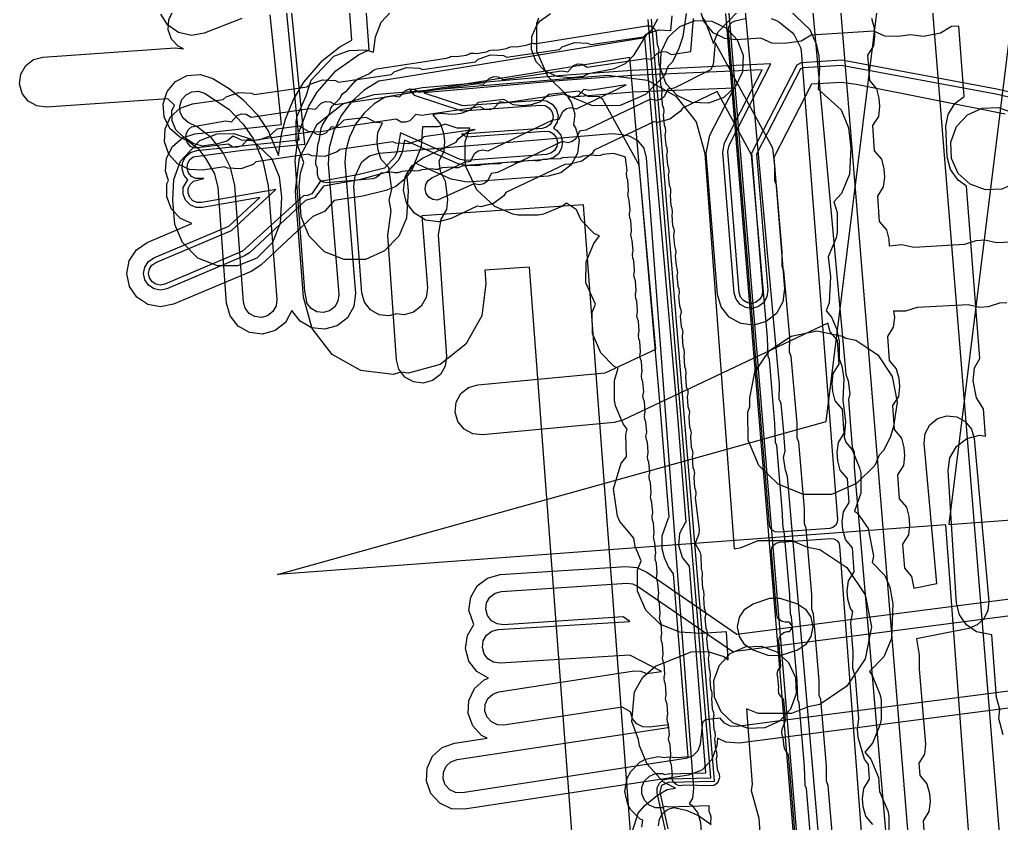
# Model space of a CAD drawing. Header units: metres. Extents: x -3943 to -3664, y 4962 to 6622.
# Drawn here: x -3904.6 to -3846, y 5907.2 to 5955.1 of the extents above; entities that cross this region are included whole.
import ezdxf

# ---------------------------------------------------------------- set-up
doc = ezdxf.new("R2010")
doc.units = ezdxf.units.M
doc.layers.add('AI_GREENING_EXCLUSIONS', color=1, linetype='Continuous')
doc.layers.add('AI_GREENING_LAWN', color=82, linetype='Continuous')

msp = doc.modelspace()

# ---------------------------------------------------------------- linework, layer by layer
at = {"layer": 'AI_GREENING_EXCLUSIONS'}
for points in [[(-3855.215, 6003.956), (-3852.834, 5972.045), (-3852.301, 5964.904), (-3852.301, 5964.907), (-3852.238, 5964.067), (-3844.261, 5964.663), (-3812.349, 5967.044), (-3845.094, 5957.915), (-3849.157, 5925.03), (-3809.453, 5927.973), (-3842.203, 5918.86), (-3846.387, 5885.125), (-3849.344, 5925.016), (-3889.234, 5922.059), (-3856.485, 5931.172), (-3852.406, 5964.055), (-3860.216, 5963.472), (-3892.128, 5961.091), (-3859.383, 5970.219), (-3855.215, 6003.956)], [(-3864.3, 5955.086), (-3863.314, 5955.047), (-3862.432, 5954.638), (-3861.785, 5953.939), (-3861.444, 5953.022), (-3861.483, 5952.036), (-3861.892, 5951.154), (-3862.591, 5950.507), (-3863.508, 5950.166), (-3864.494, 5950.205), (-3865.376, 5950.614), (-3866.023, 5951.313), (-3866.364, 5952.23), (-3866.325, 5953.216), (-3865.916, 5954.098), (-3865.217, 5954.745), (-3864.3, 5955.086)], [(-3895.062, 5950.002), (-3894.94, 5950.373), (-3894.686, 5950.669), (-3894.338, 5950.845), (-3893.949, 5950.875), (-3893.578, 5950.754), (-3892.128, 5949.796), (-3891.265, 5948.911), (-3890.658, 5948.023), (-3890.095, 5946.708), (-3889.789, 5945.234), (-3889.268, 5938.456), (-3889.315, 5938.068), (-3889.506, 5937.728), (-3889.813, 5937.487), (-3890.189, 5937.382), (-3890.576, 5937.429), (-3890.916, 5937.62), (-3891.157, 5937.927), (-3891.263, 5938.303), (-3891.762, 5945.256), (-3892.027, 5946.333), (-3892.481, 5947.247), (-3893.19, 5948.111), (-3894.022, 5948.755), (-3894.559, 5949.011), (-3894.856, 5949.265), (-3895.032, 5949.613), (-3895.062, 5950.002)], [(-3845.273, 5949.568), (-3844.574, 5948.921), (-3844.165, 5948.039), (-3844.126, 5947.053), (-3844.467, 5946.136), (-3845.114, 5945.437), (-3845.996, 5945.028), (-3846.982, 5944.989), (-3847.899, 5945.33), (-3848.598, 5945.977), (-3849.007, 5946.859), (-3849.046, 5947.845), (-3848.705, 5948.762), (-3848.058, 5949.461), (-3847.176, 5949.87), (-3846.19, 5949.909), (-3845.273, 5949.568)], [(-3891.84, 5948.362), (-3890.79, 5948.01), (-3889.566, 5946.851), (-3889.119, 5945.776), (-3888.986, 5944.559), (-3889.063, 5943.014), (-3889.533, 5941.849), (-3890.455, 5940.927), (-3891.62, 5940.457), (-3892.808, 5940.457), (-3893.973, 5940.927), (-3894.895, 5941.849), (-3895.348, 5942.933), (-3895.481, 5944.386), (-3895.413, 5945.608), (-3895.024, 5946.706), (-3893.864, 5947.928), (-3892.834, 5948.335), (-3891.84, 5948.362)], [(-3859.867, 5935.406), (-3858.57, 5936.274), (-3857.039, 5936.578), (-3855.508, 5936.274), (-3855.309, 5936.14), (-3854.706, 5936.021), (-3853.409, 5935.153), (-3852.541, 5933.856), (-3852.237, 5932.325), (-3852.458, 5930.884), (-3852.67, 5930.229), (-3853.063, 5929.439), (-3853.312, 5929.172), (-3853.584, 5928.559), (-3854.664, 5927.479), (-3856.173, 5926.832), (-3857.834, 5926.816), (-3859.356, 5927.436), (-3860.5, 5928.559), (-3861.147, 5930.068), (-3861.163, 5931.729), (-3861.039, 5932.065), (-3861.039, 5932.578), (-3860.735, 5934.109), (-3859.867, 5935.406)], [(-3858.202, 5920.311), (-3857.715, 5919.986), (-3857.39, 5919.499), (-3857.276, 5918.925), (-3857.39, 5918.351), (-3857.715, 5917.864), (-3858.202, 5917.539), (-3859.253, 5917.201), (-3859.944, 5917.22), (-3860.841, 5917.539), (-3861.328, 5917.864), (-3861.653, 5918.351), (-3861.767, 5918.925), (-3861.653, 5919.499), (-3861.328, 5919.986), (-3860.841, 5920.311), (-3859.847, 5920.641), (-3859.253, 5920.641), (-3858.202, 5920.311)], [(-3860.339, 5917.783), (-3859.422, 5917.442), (-3858.723, 5916.795), (-3858.314, 5915.913), (-3858.275, 5914.927), (-3858.616, 5914.01), (-3859.263, 5913.311), (-3860.145, 5912.902), (-3861.131, 5912.863), (-3862.048, 5913.204), (-3862.747, 5913.851), (-3863.156, 5914.733), (-3863.195, 5915.719), (-3862.854, 5916.636), (-3862.207, 5917.335), (-3861.325, 5917.744), (-3860.339, 5917.783)]]:
    msp.add_lwpolyline(points, close=True, dxfattribs=at)
for points in [[(-3853.706, 5999.522), (-3845.789, 5901.982)], [(-3851.256, 5902.456), (-3859.072, 5998.138)], [(-3858.21, 5965.839), (-3855.316, 5934.009), (-3855.175, 5933.607), (-3855.064, 5932.834), (-3855.154, 5932.481), (-3855.032, 5930.873), (-3854.926, 5929.646), (-3854.804, 5929.359), (-3854.822, 5928.451), (-3851.587, 5891.103), (-3850.961, 5890.867), (-3825.711, 5884.548)], [(-3858.21, 5965.839), (-3855.316, 5934.009), (-3855.175, 5933.607), (-3855.064, 5932.834), (-3855.154, 5932.481), (-3855.032, 5930.873), (-3854.926, 5929.646), (-3854.804, 5929.359), (-3854.822, 5928.451), (-3851.587, 5891.103), (-3850.961, 5890.867), (-3825.711, 5884.548)], [(-3853.593, 5848.234), (-3855.283, 5885.696), (-3855.677, 5886.218), (-3855.937, 5886.95), (-3856.033, 5887.725), (-3855.936, 5888.076), (-3856.115, 5890.828), (-3856.257, 5891.162), (-3856.263, 5891.942), (-3856.166, 5892.452), (-3855.789, 5893.256), (-3858.79, 5927.905), (-3858.918, 5928.273), (-3859.026, 5929.046), (-3858.935, 5929.399), (-3859.037, 5930.76), (-3859.172, 5932.243), (-3859.285, 5932.508), (-3859.276, 5933.385), (-3861.915, 5962.414)], [(-3853.593, 5848.234), (-3855.283, 5885.696), (-3855.677, 5886.218), (-3855.937, 5886.95), (-3856.033, 5887.725), (-3855.936, 5888.076), (-3856.115, 5890.828), (-3856.257, 5891.162), (-3856.263, 5891.942), (-3856.166, 5892.452), (-3855.789, 5893.256), (-3858.79, 5927.905), (-3858.918, 5928.273), (-3859.026, 5929.046), (-3858.935, 5929.399), (-3859.037, 5930.76), (-3859.172, 5932.243), (-3859.285, 5932.508), (-3859.276, 5933.385), (-3861.915, 5962.414)], [(-3863.364, 5907.18), (-3863.351, 5907.618), (-3863.466, 5907.923), (-3863.456, 5908.251), (-3865.872, 5908.17), (-3866.09, 5908.209), (-3866.263, 5908.138), (-3866.674, 5908.142), (-3867.048, 5908.301), (-3867.326, 5908.584), (-3867.481, 5908.961), (-3867.478, 5909.372), (-3867.318, 5909.746), (-3867.035, 5910.025), (-3866.658, 5910.179), (-3866.247, 5910.176), (-3866.124, 5910.123), (-3865.912, 5910.17), (-3863.657, 5910.214), (-3864.63, 5922.553), (-3865.066, 5923.074), (-3865.285, 5923.773), (-3865.217, 5924.507), (-3864.88, 5925.144), (-3864.837, 5925.18), (-3865.352, 5931.706), (-3867.304, 5954.055), (-3882.532, 5951.58), (-3882.541, 5951.581), (-3883.169, 5951.479), (-3884.05, 5950.94), (-3884.818, 5950.237), (-3885.421, 5949.431), (-3885.869, 5948.508), (-3886.141, 5947.506), (-3886.201, 5946.551), (-3885.571, 5938.742), (-3885.619, 5938.355), (-3885.811, 5938.015), (-3886.118, 5937.775), (-3886.494, 5937.671), (-3886.882, 5937.718), (-3887.221, 5937.91), (-3887.462, 5938.218), (-3887.592, 5938.946), (-3888.171, 5946.746), (-3887.953, 5948.404), (-3887.36, 5949.977), (-3886.861, 5950.809), (-3885.739, 5952.085), (-3884.396, 5953.049), (-3883.75, 5953.336), (-3884.065, 5957.698)], [(-3867.476, 5906.972), (-3867.414, 5907.391), (-3867.607, 5907.472), (-3868.147, 5908.012), (-3868.328, 5908.34), (-3868.5, 5909.117), (-3868.358, 5909.906), (-3868.147, 5910.305), (-3867.594, 5910.854), (-3867.272, 5911.03), (-3866.51, 5911.197), (-3866.121, 5911.128), (-3865.931, 5911.17), (-3865.328, 5911.132), (-3864.712, 5911.202), (-3865.587, 5922.092), (-3865.895, 5922.515), (-3866.136, 5923.036), (-3866.266, 5923.576), (-3866.266, 5924.367), (-3865.895, 5925.427), (-3865.858, 5925.469), (-3866.448, 5932.818), (-3868.209, 5952.895), (-3882.324, 5950.601), (-3882.81, 5950.522), (-3883.453, 5950.121), (-3884.052, 5949.574), (-3884.563, 5948.917), (-3884.924, 5948.144), (-3885.139, 5947.361), (-3885.204, 5946.625), (-3884.574, 5938.816), (-3884.669, 5938.042), (-3885.053, 5937.362), (-3885.668, 5936.882), (-3886.42, 5936.674), (-3887.195, 5936.769), (-3887.874, 5937.153), (-3888.361, 5937.79), (-3888.747, 5937.077), (-3889.361, 5936.595), (-3890.112, 5936.385), (-3890.887, 5936.478), (-3891.567, 5936.861), (-3892.049, 5937.474), (-3892.26, 5938.226), (-3892.765, 5945.137), (-3892.973, 5945.955), (-3893.477, 5946.842), (-3893.901, 5947.404), (-3894.574, 5947.903), (-3895.05, 5948.14), (-3895.642, 5948.648), (-3895.995, 5949.344), (-3896.054, 5950.122), (-3895.811, 5950.864), (-3895.303, 5951.456), (-3894.607, 5951.808), (-3893.829, 5951.868), (-3893.087, 5951.625), (-3892.115, 5951.032), (-3891.291, 5950.389), (-3890.447, 5949.486), (-3889.76, 5948.463), (-3889.162, 5947.046), (-3888.99, 5948.319), (-3888.75, 5949.215), (-3888.271, 5950.389), (-3887.654, 5951.418), (-3886.541, 5952.705), (-3885.514, 5953.525), (-3884.795, 5953.93), (-3885.011, 5956.921)], [(-3844.56, 5950.29), (-3846.358, 5950.697), (-3855.561, 5952.414), (-3857.86, 5952.27), (-3858.022, 5952.204), (-3860.634, 5947.127), (-3859.974, 5939.001), (-3860.019, 5938.613), (-3860.209, 5938.272), (-3860.515, 5938.03), (-3860.89, 5937.923), (-3861.277, 5937.968), (-3861.618, 5938.158), (-3861.861, 5938.464), (-3861.967, 5938.839), (-3862.65, 5947.25), (-3862.543, 5947.789), (-3860.299, 5952.149), (-3868.043, 5951.817), (-3872.194, 5951.523), (-3880.487, 5950.77), (-3878.182, 5950.014), (-3873.555, 5950.351), (-3873.168, 5950.302), (-3872.828, 5950.11), (-3872.589, 5949.802), (-3872.485, 5949.426), (-3872.533, 5949.039), (-3872.763, 5948.67), (-3872.566, 5948.558), (-3872.327, 5948.25), (-3872.223, 5947.874), (-3872.271, 5947.487), (-3872.464, 5947.148), (-3872.772, 5946.908), (-3873.148, 5946.804), (-3877.971, 5946.454), (-3878.45, 5946.538), (-3881.65, 5947.961), (-3881.781, 5947.235), (-3882.004, 5946.764), (-3882.689, 5946.038), (-3884.36, 5945.597), (-3886.489, 5945.217), (-3887.01, 5944.517), (-3887.549, 5944.348), (-3890.904, 5941.24), (-3891.194, 5941.053), (-3895.829, 5939.094), (-3896.211, 5939.015), (-3896.594, 5939.088), (-3896.92, 5939.302), (-3897.139, 5939.625), (-3897.218, 5940.007), (-3897.145, 5940.39), (-3896.931, 5940.716), (-3896.608, 5940.936), (-3892.135, 5942.827), (-3890.284, 5944.542), (-3893.694, 5943.935), (-3894.084, 5943.943), (-3894.441, 5944.099), (-3894.711, 5944.381), (-3894.853, 5944.744), (-3894.846, 5945.134), (-3894.579, 5945.597), (-3894.579, 5945.597), (-3894.799, 5945.854), (-3894.919, 5946.225), (-3894.889, 5946.614), (-3894.712, 5946.962), (-3894.415, 5947.215), (-3894.044, 5947.336), (-3887.925, 5947.985), (-3888.71, 5955.946)], [(-3844.28, 5950.54), (-3846.299, 5950.991), (-3855.557, 5952.719), (-3857.974, 5952.564), (-3858.242, 5952.433), (-3860.94, 5947.189), (-3860.273, 5938.977), (-3860.304, 5938.705), (-3860.437, 5938.467), (-3860.651, 5938.297), (-3860.914, 5938.222), (-3861.185, 5938.254), (-3861.424, 5938.387), (-3861.594, 5938.601), (-3861.668, 5938.863), (-3862.351, 5947.274), (-3862.276, 5947.651), (-3859.779, 5952.504), (-3868.058, 5952.117), (-3872.219, 5951.822), (-3880.565, 5951.072), (-3881.319, 5950.943), (-3881.073, 5950.646), (-3878.219, 5949.711), (-3873.533, 5950.051), (-3873.262, 5950.018), (-3873.025, 5949.883), (-3872.857, 5949.667), (-3872.784, 5949.404), (-3872.818, 5949.133), (-3872.953, 5948.895), (-3873.168, 5948.728), (-3873.432, 5948.655), (-3878.242, 5948.306), (-3877.919, 5948.162), (-3873.271, 5948.5), (-3873, 5948.466), (-3872.763, 5948.331), (-3872.595, 5948.116), (-3872.522, 5947.853), (-3872.556, 5947.581), (-3872.691, 5947.344), (-3872.906, 5947.176), (-3873.17, 5947.104), (-3877.993, 5946.753), (-3878.328, 5946.812), (-3881.877, 5948.391), (-3882.076, 5947.288), (-3882.232, 5946.959), (-3882.845, 5946.294), (-3884.428, 5945.889), (-3886.674, 5945.489), (-3887.186, 5944.76), (-3887.434, 5944.647), (-3887.678, 5944.638), (-3891.311, 5941.329), (-3895.946, 5939.37), (-3896.213, 5939.315), (-3896.481, 5939.366), (-3896.71, 5939.516), (-3896.863, 5939.742), (-3896.918, 5940.009), (-3896.867, 5940.278), (-3896.717, 5940.506), (-3896.491, 5940.659), (-3891.969, 5942.571), (-3889.33, 5945.016), (-3893.746, 5944.23), (-3894.019, 5944.236), (-3894.27, 5944.345), (-3894.459, 5944.542), (-3894.558, 5944.797), (-3894.553, 5945.07), (-3894.443, 5945.32), (-3894.443, 5945.32), (-3894.246, 5945.509), (-3893.629, 5945.673), (-3894.116, 5945.669), (-3894.359, 5945.793), (-3894.537, 5946.001), (-3894.621, 5946.26), (-3894.6, 5946.533), (-3894.476, 5946.776), (-3894.268, 5946.953), (-3891.316, 5947.357), (-3887.596, 5947.715), (-3888.428, 5956.154)], [(-3868.207, 5906.252), (-3867.696, 5907.826), (-3867.295, 5908.267), (-3866.542, 5908.898), (-3865.972, 5909.237), (-3865.47, 5909.302), (-3866.184, 5909.669), (-3867.172, 5910.742), (-3867.625, 5911.826), (-3867.691, 5912.217), (-3868.072, 5913.274), (-3867.917, 5915.062), (-3867.422, 5915.925), (-3866.673, 5916.579), (-3864.54, 5917.432), (-3863.546, 5917.459), (-3862.597, 5917.159), (-3862.34, 5916.96), (-3862.432, 5918.627), (-3863.949, 5918.532), (-3865.22, 5918.608), (-3866.373, 5919.076), (-3867.241, 5919.925), (-3867.733, 5921.065), (-3867.747, 5922.323), (-3867.532, 5922.872), (-3867.89, 5923.726), (-3867.955, 5924.223), (-3868.797, 5925.214), (-3868.944, 5925.54), (-3869.18, 5927.169), (-3868.707, 5928.683), (-3868.403, 5929.078), (-3868.429, 5930.396), (-3868.365, 5930.714), (-3868.6, 5931.035), (-3869.053, 5932.118), (-3869.119, 5932.44), (-3869.119, 5933.628), (-3868.887, 5934.349), (-3869.126, 5934.464), (-3869.937, 5935.275), (-3870.429, 5936.415), (-3870.443, 5937.673), (-3870.251, 5938.167), (-3870.822, 5939.442), (-3870.808, 5940.7), (-3870.354, 5941.783), (-3870.012, 5942.241), (-3870.299, 5942.375), (-3871.11, 5943.186), (-3871.378, 5943.792), (-3871.983, 5944.197), (-3872.263, 5944.003), (-3873.347, 5943.55), (-3873.669, 5943.485), (-3874.856, 5943.485), (-3875.179, 5943.55), (-3876.262, 5944.003), (-3877.336, 5944.991), (-3877.967, 5946.338), (-3878.032, 5946.66), (-3878.032, 5947.847), (-3877.756, 5948.672), (-3878.504, 5948.672), (-3879.228, 5948.906), (-3879.632, 5948.754), (-3880.58, 5948.754), (-3880.645, 5947.565), (-3881.098, 5946.482), (-3881.528, 5945.966), (-3881.429, 5944.933), (-3881.523, 5943.306), (-3881.976, 5942.223), (-3882.831, 5941.346), (-3883.981, 5940.847), (-3885.251, 5940.831), (-3886.416, 5941.3), (-3887.338, 5942.223), (-3887.808, 5943.388), (-3887.936, 5945.206), (-3887.856, 5945.982), (-3887.657, 5946.618), (-3888.118, 5947.888), (-3888.118, 5949.075), (-3888.053, 5949.397), (-3888.053, 5949.397), (-3887.514, 5950.608), (-3887.209, 5951.53), (-3885.872, 5952.96), (-3884.941, 5953.31), (-3883.947, 5953.337), (-3883.502, 5953.196), (-3883.375, 5954.128), (-3883.036, 5955.003), (-3881.876, 5956.225)], [(-3853.689, 5907.14), (-3854.113, 5907.637), (-3854.27, 5908.201), (-3854.307, 5908.699), (-3854.236, 5909.28), (-3853.89, 5909.835), (-3853.957, 5910.725), (-3854.205, 5911.034), (-3854.578, 5912.327), (-3854.615, 5912.826), (-3854.526, 5913.438), (-3854.741, 5915.928), (-3854.887, 5916.454), (-3854.868, 5917.409), (-3855.019, 5919.162), (-3854.9, 5919.844), (-3855.037, 5920.021), (-3855.193, 5920.585), (-3855.229, 5921.083), (-3855.157, 5921.664), (-3854.81, 5922.218), (-3854.915, 5923.65), (-3855.338, 5924.148), (-3855.493, 5924.712), (-3855.529, 5925.211), (-3855.457, 5925.792), (-3855.111, 5926.345), (-3855.215, 5927.777), (-3855.638, 5928.275), (-3855.793, 5928.839), (-3855.83, 5929.338), (-3855.757, 5929.919), (-3855.411, 5930.473), (-3855.515, 5931.905), (-3855.938, 5932.402), (-3856.093, 5932.967), (-3856.13, 5933.465), (-3856.057, 5934.046), (-3855.711, 5934.6), (-3855.815, 5936.032), (-3856.238, 5936.53), (-3856.378, 5937.036), (-3868.621, 5931.246), (-3869.125, 5931.108), (-3876.992, 5930.385), (-3877.574, 5930.446), (-3878.089, 5930.725), (-3878.457, 5931.18), (-3878.623, 5931.741), (-3878.562, 5932.323), (-3878.283, 5932.837), (-3877.828, 5933.206), (-3877.267, 5933.372), (-3869.664, 5934.071), (-3866.644, 5935.5), (-3867.636, 5946.466), (-3869.818, 5950.391), (-3870.023, 5950.536), (-3870.689, 5950.559), (-3871.256, 5950.883), (-3873.041, 5950.682), (-3873.522, 5950.24), (-3874.079, 5950.062), (-3874.576, 5950.006), (-3875.159, 5950.055), (-3875.727, 5950.38), (-3877.254, 5950.196), (-3877.727, 5949.744), (-3878.281, 5949.556), (-3878.777, 5949.491), (-3879.54, 5949.546), (-3879.963, 5949.462), (-3879.503, 5948.918), (-3879.316, 5948.364), (-3879.251, 5947.868), (-3879.29, 5947.284), (-3879.604, 5946.711), (-3879.526, 5946.116), (-3879.216, 5945.518), (-3879.086, 5944.409), (-3879.138, 5943.826), (-3879.475, 5943.252), (-3879.631, 5942.307), (-3879.141, 5935.058), (-3879.216, 5934.478), (-3879.508, 5933.971), (-3879.972, 5933.613), (-3880.537, 5933.461), (-3881.117, 5933.536), (-3881.624, 5933.828), (-3881.982, 5934.291), (-3882.134, 5934.856), (-3882.636, 5942.279), (-3882.434, 5943.741), (-3882.569, 5944.393), (-3882.408, 5945.011), (-3882.579, 5946.323), (-3883.03, 5946.796), (-3883.217, 5947.35), (-3883.282, 5947.846), (-3883.243, 5948.43), (-3882.958, 5948.977), (-3883.365, 5949.004), (-3883.938, 5949.317), (-3885.263, 5949.143), (-3885.736, 5948.692), (-3886.29, 5948.504), (-3886.786, 5948.439), (-3887.37, 5948.477), (-3887.942, 5948.791), (-3889.268, 5948.617), (-3889.74, 5948.166), (-3890.294, 5947.978), (-3890.79, 5947.913), (-3891.374, 5947.951), (-3891.871, 5948.196), (-3892.24, 5947.898), (-3892.801, 5947.731), (-3893.695, 5947.599), (-3894.258, 5947.759), (-3894.88, 5948.165), (-3895.295, 5948.578), (-3895.52, 5949.118), (-3895.522, 5949.703), (-3895.38, 5950.048), (-3895.778, 5950.428), (-3903.013, 5949.922), (-3903.594, 5949.996), (-3903.594, 5949.996), (-3904.102, 5950.286), (-3904.46, 5950.749), (-3904.614, 5951.314), (-3904.54, 5951.894), (-3904.25, 5952.403), (-3903.787, 5952.761), (-3903.222, 5952.915), (-3895.327, 5953.467), (-3894.83, 5953.398), (-3895.159, 5953.553), (-3895.552, 5953.987), (-3895.749, 5954.538), (-3895.72, 5955.123), (-3895.47, 5955.652)], [(-3845.796, 5949.515), (-3854.69, 5951.28), (-3855.577, 5951.399), (-3857.366, 5951.293), (-3859.614, 5946.924), (-3858.977, 5939.082), (-3859.067, 5938.307), (-3859.447, 5937.625), (-3860.058, 5937.14), (-3860.809, 5936.927), (-3861.584, 5937.016), (-3862.266, 5937.396), (-3862.751, 5938.008), (-3862.964, 5938.758), (-3863.647, 5947.169), (-3863.432, 5948.246), (-3861.981, 5951.065), (-3867.994, 5950.819), (-3871.892, 5950.503), (-3871.695, 5950.251), (-3871.488, 5949.498), (-3871.566, 5948.87), (-3871.433, 5948.699), (-3871.226, 5947.947), (-3871.322, 5947.172), (-3871.707, 5946.494), (-3872.323, 5946.014), (-3873.075, 5945.807), (-3877.899, 5945.457), (-3878.857, 5945.624), (-3881.02, 5946.586), (-3881.243, 5946.116), (-3881.687, 5945.595), (-3882.169, 5945.184), (-3882.755, 5944.944), (-3884.133, 5944.623), (-3885.84, 5944.365), (-3886.425, 5943.707), (-3887.108, 5943.394), (-3890.225, 5940.507), (-3890.805, 5940.132), (-3895.439, 5938.172), (-3896.204, 5938.015), (-3896.97, 5938.161), (-3897.622, 5938.59), (-3898.06, 5939.236), (-3898.218, 5940), (-3898.072, 5940.766), (-3897.643, 5941.418), (-3896.997, 5941.857), (-3894.335, 5942.982), (-3895.014, 5943.279), (-3895.554, 5943.842), (-3895.838, 5944.569), (-3895.822, 5945.349), (-3895.732, 5945.554), (-3895.912, 5946.107), (-3895.851, 5946.885), (-3895.851, 5946.885), (-3895.497, 5947.581), (-3894.904, 5948.088), (-3894.162, 5948.329), (-3888.979, 5948.888), (-3889.666, 5955.424)], [(-3891.354, 5955.217), (-3893.594, 5954.339), (-3894.362, 5954.202), (-3895.124, 5954.369), (-3895.764, 5954.815), (-3896.185, 5955.472)], [(-3857.338, 5905.485), (-3857.664, 5909.286), (-3857.735, 5909.466), (-3857.778, 5910.6), (-3858.104, 5914.402), (-3858.176, 5914.582), (-3858.219, 5915.716), (-3858.545, 5919.518), (-3858.616, 5919.698), (-3858.659, 5920.832), (-3858.985, 5924.634), (-3859.057, 5924.814), (-3859.1, 5925.948), (-3859.426, 5929.749), (-3859.497, 5929.929), (-3859.54, 5931.064), (-3859.866, 5934.865), (-3859.938, 5935.045), (-3859.981, 5936.179), (-3860.938, 5947.09), (-3862.996, 5950.856), (-3865.063, 5949.871), (-3865.178, 5949.677), (-3865.803, 5949.21), (-3866.559, 5949.018), (-3866.76, 5949.047), (-3870.334, 5947.355), (-3870.449, 5947.161), (-3871.074, 5946.694), (-3871.83, 5946.502), (-3872.031, 5946.531), (-3875.605, 5944.839), (-3875.72, 5944.645), (-3876.345, 5944.178), (-3877.101, 5943.986), (-3877.302, 5944.015), (-3878.856, 5943.274), (-3879.612, 5943.081), (-3880.384, 5943.193), (-3881.055, 5943.592), (-3881.522, 5944.217), (-3881.714, 5944.973), (-3881.603, 5945.746), (-3881.204, 5946.416), (-3880.579, 5946.884), (-3878.558, 5947.834), (-3878.443, 5948.028), (-3877.818, 5948.495), (-3877.437, 5948.592), (-3880.487, 5948.151), (-3880.654, 5947.999), (-3881.388, 5947.736), (-3882.168, 5947.774), (-3882.351, 5947.861), (-3885.503, 5947.405), (-3885.67, 5947.253), (-3886.404, 5946.99), (-3887.184, 5947.028), (-3887.367, 5947.115), (-3890.519, 5946.659), (-3890.685, 5946.508), (-3891.42, 5946.244), (-3892.2, 5946.282), (-3892.383, 5946.369), (-3893.705, 5946.173), (-3894.484, 5946.211), (-3895.19, 5946.544), (-3895.714, 5947.122), (-3895.977, 5947.857), (-3895.939, 5948.636), (-3895.606, 5949.342), (-3895.028, 5949.866), (-3894.293, 5950.129), (-3892.464, 5950.389), (-3892.297, 5950.54), (-3891.562, 5950.803), (-3890.783, 5950.765), (-3890.599, 5950.678), (-3887.448, 5951.134), (-3887.448, 5951.134), (-3887.281, 5951.286), (-3886.546, 5951.549), (-3885.767, 5951.511), (-3885.583, 5951.424), (-3882.432, 5951.88), (-3882.265, 5952.032), (-3881.53, 5952.295), (-3880.751, 5952.257), (-3880.568, 5952.17), (-3877.416, 5952.626), (-3877.249, 5952.778), (-3876.515, 5953.041), (-3875.735, 5953.003), (-3875.552, 5952.916), (-3872.4, 5953.372), (-3872.233, 5953.523), (-3871.499, 5953.787), (-3870.719, 5953.749), (-3870.536, 5953.662), (-3867.384, 5954.118), (-3867.218, 5954.269), (-3866.483, 5954.532), (-3865.762, 5954.497), (-3865.68, 5955.37)], [(-3866.549, 5955.168), (-3866.919, 5954.481), (-3867.202, 5954.25), (-3868.002, 5952.98), (-3868.48, 5952.501), (-3869.192, 5952.181), (-3870.668, 5951.922), (-3870.986, 5951.748), (-3871.762, 5951.664), (-3872.538, 5951.75), (-3873.252, 5952.066), (-3873.79, 5952.631), (-3874.071, 5953.359), (-3874.071, 5953.359), (-3874.053, 5954.139), (-3873.737, 5954.853), (-3873.548, 5955.083), (-3872.943, 5955.516)], [(-3866.549, 5955.168), (-3866.919, 5954.481), (-3867.202, 5954.25), (-3868.002, 5952.98), (-3868.48, 5952.501), (-3869.192, 5952.181), (-3870.668, 5951.922), (-3870.986, 5951.748), (-3871.762, 5951.664), (-3872.538, 5951.75), (-3873.252, 5952.066), (-3873.79, 5952.631), (-3874.071, 5953.359), (-3874.071, 5953.359), (-3874.053, 5954.139), (-3873.737, 5954.853), (-3873.548, 5955.083), (-3872.943, 5955.516)], [(-3864.833, 5955.519), (-3865.04, 5954.148), (-3865.266, 5953.423), (-3865.659, 5952.633), (-3865.908, 5952.366), (-3866.137, 5951.817), (-3867.26, 5950.673), (-3868.769, 5950.026), (-3870.43, 5950.01), (-3871.952, 5950.63), (-3873.096, 5951.753), (-3873.743, 5953.262), (-3873.759, 5954.923), (-3873.635, 5955.259)], [(-3845.928, 5912.495), (-3846.187, 5913.469), (-3846.121, 5914.012), (-3846.316, 5914.717), (-3846.601, 5918.461), (-3847.515, 5918.635), (-3848.118, 5919.042), (-3848.536, 5919.637), (-3848.712, 5920.343), (-3849.205, 5928.236), (-3849.101, 5929.009), (-3848.709, 5929.684), (-3848.088, 5930.157), (-3847.334, 5930.357), (-3846.966, 5930.307), (-3847.09, 5931.94), (-3847.503, 5932.595), (-3847.718, 5933.604), (-3847.624, 5934.379), (-3847.317, 5934.925), (-3848.099, 5945.211), (-3848.606, 5945.573), (-3849.068, 5946.202), (-3849.253, 5946.96), (-3849.332, 5948.796), (-3849.212, 5949.48), (-3848.808, 5950.147), (-3848.251, 5950.556), (-3848.568, 5954.759), (-3848.995, 5954.732), (-3849.656, 5954.329), (-3850.668, 5954.129), (-3851.446, 5954.237), (-3852.192, 5954.142), (-3852.973, 5954.158), (-3853.633, 5954.448), (-3857.369, 5954.219), (-3857.967, 5953.858), (-3858.947, 5953.728), (-3859.728, 5953.745), (-3860.388, 5954.035), (-3861.871, 5953.944), (-3862.526, 5954.012), (-3863.223, 5954.363), (-3863.791, 5955.063), (-3863.978, 5955.694)], [(-3863.877, 5955.3), (-3863.7, 5955.036), (-3863.198, 5953.713), (-3862.921, 5954.416), (-3861.761, 5955.638)], [(-3862.484, 5955.513), (-3855.959, 5876.435)], [(-3862.285, 5955.529), (-3855.78, 5876.695)], [(-3858.687, 5955.72), (-3857.463, 5954.561), (-3857.077, 5953.705), (-3856.922, 5952.986), (-3856.883, 5952.269), (-3856.96, 5950.991), (-3855.596, 5949.768), (-3855.149, 5948.693), (-3855.016, 5947.476), (-3855.093, 5945.931), (-3855.563, 5944.766), (-3856.023, 5944.284), (-3855.821, 5943.632), (-3855.821, 5942.445), (-3855.886, 5942.123), (-3856.363, 5941.004), (-3856.231, 5939.796), (-3856.308, 5938.251), (-3856.491, 5937.773), (-3856.17, 5937.404), (-3855.87, 5936.694), (-3855.715, 5935.975), (-3855.698, 5934.922), (-3855.546, 5934.489), (-3855.425, 5933.719), (-3855.49, 5932.446), (-3855.335, 5931.15), (-3855.412, 5930.246), (-3855.314, 5929.952), (-3854.94, 5929.492), (-3854.487, 5928.409), (-3854.422, 5928.087), (-3854.422, 5926.899), (-3854.8, 5925.829), (-3854.613, 5925.7), (-3853.971, 5924.797), (-3853.664, 5923.14), (-3853.73, 5922.764), (-3852.988, 5921.996), (-3852.688, 5921.286), (-3852.506, 5920.297), (-3852.588, 5918.224), (-3853.041, 5917.14), (-3853.906, 5916.256), (-3853.724, 5915.988), (-3853.271, 5914.905), (-3853.206, 5914.582), (-3853.206, 5913.395), (-3853.271, 5913.073), (-3853.724, 5911.989), (-3854.167, 5911.461), (-3853.823, 5911.031), (-3853.37, 5909.948), (-3853.305, 5909.109), (-3852.803, 5907.955), (-3852.738, 5907.632), (-3852.738, 5906.445)], [(-3856.016, 5905.506), (-3856.36, 5909.473), (-3856.461, 5909.724), (-3856.457, 5910.622), (-3856.801, 5914.589), (-3856.901, 5914.839), (-3856.897, 5915.737), (-3857.241, 5919.705), (-3857.342, 5919.955), (-3857.338, 5920.853), (-3857.682, 5924.821), (-3857.782, 5925.071), (-3857.778, 5925.969), (-3858.122, 5929.937), (-3858.223, 5930.187), (-3858.219, 5931.085), (-3858.563, 5935.052), (-3858.663, 5935.303), (-3858.659, 5936.2), (-3859.003, 5940.168), (-3859.104, 5940.418), (-3859.1, 5941.316), (-3859.444, 5945.284), (-3859.544, 5945.534), (-3859.54, 5946.432), (-3859.666, 5947.473), (-3863.111, 5953.776), (-3863.225, 5952.456), (-3863.384, 5952.158), (-3865.561, 5951.059), (-3865.925, 5951.006), (-3866.144, 5950.547), (-3866.363, 5950.383), (-3866.628, 5950.316), (-3866.96, 5950.392), (-3870.832, 5948.544), (-3871.196, 5948.491), (-3871.415, 5948.031), (-3871.634, 5947.867), (-3871.899, 5947.8), (-3872.231, 5947.876), (-3876.103, 5946.028), (-3876.467, 5945.975), (-3876.686, 5945.515), (-3876.905, 5945.351), (-3877.17, 5945.284), (-3877.502, 5945.36), (-3879.68, 5944.38), (-3879.951, 5944.419), (-3880.185, 5944.558), (-3880.349, 5944.777), (-3880.416, 5945.042), (-3880.377, 5945.312), (-3880.237, 5945.547), (-3880.019, 5945.71), (-3878.06, 5946.645), (-3877.696, 5946.698), (-3877.477, 5947.158), (-3877.258, 5947.322), (-3876.993, 5947.389), (-3876.661, 5947.313), (-3872.789, 5949.161), (-3872.425, 5949.214), (-3872.206, 5949.674), (-3871.987, 5949.837), (-3871.722, 5949.905), (-3871.39, 5949.829), (-3868.418, 5951.247), (-3870.583, 5950.925), (-3870.946, 5950.981), (-3871.291, 5950.606), (-3871.548, 5950.514), (-3871.821, 5950.527), (-3872.116, 5950.697), (-3875.599, 5950.179), (-3875.962, 5950.235), (-3876.307, 5949.86), (-3876.564, 5949.768), (-3876.837, 5949.781), (-3877.132, 5949.951), (-3880.615, 5949.433), (-3880.978, 5949.489), (-3881.322, 5949.114), (-3881.58, 5949.022), (-3881.852, 5949.035), (-3882.148, 5949.205), (-3885.63, 5948.688), (-3885.994, 5948.744), (-3886.338, 5948.368), (-3886.595, 5948.276), (-3886.868, 5948.289), (-3887.164, 5948.46), (-3890.646, 5947.942), (-3891.01, 5947.998), (-3891.354, 5947.622), (-3891.611, 5947.53), (-3891.884, 5947.544), (-3892.179, 5947.714), (-3894.169, 5947.472), (-3894.416, 5947.588), (-3894.599, 5947.791), (-3894.691, 5948.048), (-3894.678, 5948.321), (-3894.561, 5948.568), (-3894.359, 5948.751), (-3892.336, 5949.106), (-3891.973, 5949.05), (-3891.628, 5949.425), (-3891.371, 5949.517), (-3891.098, 5949.504), (-3890.803, 5949.334), (-3890.803, 5949.334), (-3887.32, 5949.852), (-3886.957, 5949.796), (-3886.612, 5950.171), (-3886.355, 5950.263), (-3886.082, 5950.25), (-3885.787, 5950.08), (-3882.304, 5950.598), (-3881.941, 5950.541), (-3881.596, 5950.917), (-3881.339, 5951.009), (-3881.066, 5950.996), (-3880.771, 5950.826), (-3877.288, 5951.343), (-3876.925, 5951.287), (-3876.581, 5951.663), (-3876.323, 5951.755), (-3876.051, 5951.742), (-3875.755, 5951.571), (-3872.273, 5952.089), (-3871.909, 5952.033), (-3871.565, 5952.409), (-3871.308, 5952.501), (-3871.035, 5952.487), (-3870.739, 5952.317), (-3867.257, 5952.835), (-3866.893, 5952.779), (-3866.549, 5953.154), (-3866.292, 5953.247), (-3866.019, 5953.233), (-3865.724, 5953.063), (-3864.558, 5953.236), (-3864.401, 5955.206)], [(-3866.078, 5906.784), (-3866.578, 5909.031), (-3866.572, 5909.335), (-3866.438, 5909.608), (-3866.201, 5909.798), (-3865.906, 5909.87), (-3863.357, 5909.92), (-3867.097, 5955.158)], [(-3865.909, 5906.889), (-3866.382, 5909.071), (-3866.282, 5909.483), (-3865.902, 5909.67), (-3863.14, 5909.725), (-3866.897, 5955.174)], [(-3853.782, 5955.226), (-3853.628, 5954.662), (-3853.592, 5954.163), (-3853.666, 5953.582), (-3854.014, 5953.029), (-3853.907, 5951.519), (-3853.485, 5951.021), (-3853.331, 5950.456), (-3853.296, 5949.957), (-3853.369, 5949.377), (-3853.717, 5948.824), (-3853.611, 5947.314), (-3853.189, 5946.815), (-3853.034, 5946.25), (-3852.999, 5945.752), (-3853.073, 5945.171), (-3853.421, 5944.618), (-3853.314, 5943.108), (-3852.892, 5942.609), (-3852.738, 5942.045), (-3852.73, 5941.647), (-3851.961, 5941.743), (-3851.254, 5941.583), (-3848.204, 5941.749), (-3847.522, 5941.98), (-3847.023, 5942.006), (-3846.322, 5941.851), (-3845.072, 5941.919)], [(-3869.84, 5882.346), (-3874.19, 5940.373), (-3876.852, 5940.195), (-3876.852, 5940.195), (-3876.794, 5939.416), (-3877.03, 5937.48), (-3877.99, 5935.781), (-3879.526, 5934.579), (-3881.406, 5934.056), (-3881.862, 5934.112), (-3882.32, 5933.985), (-3884.256, 5934.221), (-3885.955, 5935.181), (-3887.157, 5936.717), (-3887.68, 5938.597), (-3888.104, 5944.257), (-3888.157, 5944.96), (-3887.92, 5946.897), (-3886.858, 5948.916), (-3885.333, 5950.132), (-3883.458, 5950.671), (-3869.539, 5951.841), (-3867.15, 5951.543), (-3865.451, 5950.584), (-3864.249, 5949.047), (-3863.727, 5947.167), (-3861.965, 5923.587), (-3861.553, 5923.669), (-3860.539, 5924.072), (-3858.561, 5924.072), (-3857.599, 5923.691), (-3856.863, 5923.544), (-3855.24, 5922.461), (-3854.157, 5920.838), (-3853.776, 5918.925), (-3854.157, 5917.012), (-3855.24, 5915.389), (-3856.863, 5914.306), (-3857.562, 5914.166), (-3858.561, 5913.77), (-3860.539, 5913.77), (-3861.243, 5914.043), (-3860.906, 5909.544), (-3860.952, 5909.165), (-3860.497, 5907.512), (-3860.273, 5904.41)], [(-3866.088, 5879.118), (-3870.96, 5944.098), (-3880.606, 5943.451), (-3880.284, 5939.154), (-3880.355, 5938.573), (-3880.643, 5938.064), (-3881.104, 5937.703), (-3881.667, 5937.546), (-3882.124, 5937.602), (-3882.582, 5937.475), (-3883.163, 5937.546), (-3883.672, 5937.834), (-3884.033, 5938.295), (-3884.19, 5938.859), (-3884.667, 5945.222), (-3884.596, 5945.803), (-3884.185, 5946.657), (-3883.727, 5947.022), (-3883.165, 5947.184), (-3869.246, 5948.353), (-3868.664, 5948.287), (-3868.244, 5948.218), (-3867.734, 5947.931), (-3867.374, 5947.47), (-3867.217, 5946.906), (-3864.396, 5909.282), (-3864.467, 5908.701), (-3864.652, 5908.373), (-3864.504, 5908.289), (-3864.143, 5907.826), (-3863.988, 5907.261), (-3863.764, 5904.158)], [(-3845.704, 5938.263), (-3846.13, 5938.241), (-3846.81, 5938.012), (-3847.309, 5937.985), (-3848.012, 5938.142), (-3851.061, 5937.982), (-3851.748, 5937.748), (-3852.457, 5937.752), (-3852.404, 5937.384), (-3852.476, 5936.803), (-3852.823, 5936.25), (-3852.719, 5934.817), (-3852.296, 5934.32), (-3852.14, 5933.755), (-3852.104, 5933.257), (-3852.176, 5932.676), (-3852.523, 5932.122), (-3852.419, 5930.69), (-3851.996, 5930.192), (-3851.84, 5929.628), (-3851.804, 5929.129), (-3851.876, 5928.549), (-3852.223, 5927.995), (-3852.118, 5926.563), (-3851.695, 5926.065), (-3851.54, 5925.501), (-3851.504, 5925.002), (-3851.576, 5924.421), (-3851.922, 5923.868), (-3851.818, 5922.436), (-3851.395, 5921.938), (-3851.257, 5921.233), (-3849.888, 5921.512), (-3850.636, 5929.886), (-3850.573, 5930.468), (-3850.292, 5930.982), (-3849.837, 5931.349), (-3849.275, 5931.514), (-3848.693, 5931.451), (-3848.179, 5931.17), (-3847.812, 5930.714), (-3847.648, 5930.153), (-3846.781, 5920.443), (-3846.832, 5919.902), (-3847.072, 5919.414), (-3847.471, 5919.044), (-3847.976, 5918.84), (-3851.095, 5918.205), (-3850.935, 5917.251), (-3850.94, 5916.405), (-3850.554, 5911.925), (-3850.619, 5911.343), (-3850.953, 5910.789), (-3850.899, 5910.058), (-3850.475, 5909.561), (-3850.318, 5908.997), (-3850.281, 5908.499), (-3850.352, 5907.918), (-3850.697, 5907.363), (-3850.59, 5905.931)], [(-3831.681, 5915.881), (-3861.683, 5911.993), (-3862.462, 5912.045), (-3862.961, 5912.293), (-3863.016, 5911.823), (-3863.298, 5911.009), (-3863.897, 5910.389), (-3864.701, 5910.079), (-3878.057, 5908.045), (-3878.836, 5908.08), (-3879.543, 5908.411), (-3880.069, 5908.988), (-3880.335, 5909.721), (-3880.3, 5910.501), (-3879.969, 5911.208), (-3879.393, 5911.734), (-3878.659, 5912), (-3876.72, 5912.295), (-3877.048, 5912.449), (-3877.048, 5912.449), (-3877.575, 5913.025), (-3877.84, 5913.759), (-3877.805, 5914.539), (-3877.473, 5915.245), (-3876.897, 5915.771), (-3876.628, 5915.869), (-3877.326, 5916.264), (-3877.799, 5916.885), (-3877.999, 5917.639), (-3877.894, 5918.413), (-3877.517, 5919.061), (-3877.798, 5919.917), (-3877.696, 5920.691), (-3877.306, 5921.367), (-3876.686, 5921.842), (-3875.933, 5922.044), (-3868.441, 5922.533), (-3867.779, 5922.466), (-3867.176, 5922.185), (-3861.809, 5918.49), (-3834.608, 5922.015)], [(-3831.809, 5916.872), (-3861.811, 5912.984), (-3862.201, 5913.011), (-3862.55, 5913.184), (-3862.811, 5913.491), (-3863.711, 5913.374), (-3863.858, 5913.225), (-3864.009, 5911.94), (-3864.15, 5911.533), (-3864.45, 5911.223), (-3864.852, 5911.068), (-3878.207, 5909.034), (-3878.597, 5909.051), (-3878.951, 5909.217), (-3879.214, 5909.505), (-3879.347, 5909.872), (-3879.329, 5910.262), (-3879.163, 5910.615), (-3878.875, 5910.878), (-3878.508, 5911.011), (-3865.907, 5912.93), (-3865.887, 5913.093), (-3865.887, 5913.093), (-3867.037, 5912.945), (-3867.427, 5912.971), (-3867.776, 5913.144), (-3868.033, 5913.438), (-3868.154, 5913.862), (-3868.656, 5914.143), (-3875.712, 5913.071), (-3876.102, 5913.089), (-3876.456, 5913.254), (-3876.719, 5913.542), (-3876.851, 5913.909), (-3876.834, 5914.299), (-3876.668, 5914.652), (-3876.38, 5914.915), (-3876.013, 5915.048), (-3867.935, 5916.297), (-3867.545, 5916.293), (-3867.21, 5916.149), (-3866.314, 5916.265), (-3868.199, 5917.247), (-3875.94, 5916.765), (-3876.327, 5916.818), (-3876.664, 5917.014), (-3876.901, 5917.324), (-3877.001, 5917.701), (-3876.948, 5918.088), (-3876.752, 5918.425), (-3876.442, 5918.662), (-3876.065, 5918.762), (-3868.204, 5919.251), (-3868.591, 5919.517), (-3875.737, 5919.05), (-3876.124, 5919.101), (-3876.462, 5919.296), (-3876.699, 5919.606), (-3876.8, 5919.983), (-3876.749, 5920.369), (-3876.554, 5920.707), (-3876.244, 5920.945), (-3875.867, 5921.046), (-3868.375, 5921.535), (-3868.045, 5921.502), (-3867.743, 5921.361), (-3862.061, 5917.449), (-3833.992, 5921.087)], [(-3866.48, 5907.062), (-3866.439, 5907.45), (-3866.252, 5907.793), (-3865.949, 5908.038), (-3865.575, 5908.149), (-3864.842, 5908.001), (-3864.098, 5907.678), (-3863.352, 5907.146)]]:
    msp.add_lwpolyline(points, dxfattribs=at)
at = {"layer": 'AI_GREENING_LAWN'}
msp.add_lwpolyline([(-3885.128, 5950.864), (-3884.597, 5951.479), (-3884.429, 5951.606), (-3883.735, 5951.93), (-3883.578, 5952.068), (-3883.575, 5952.065), (-3883.505, 5952.136), (-3883.307, 5952.211), (-3879.137, 5952.842), (-3878.966, 5952.915), (-3878.964, 5952.909), (-3878.897, 5952.942), (-3878.707, 5952.957), (-3878.543, 5952.939), (-3877.946, 5953.035), (-3877.779, 5953.107), (-3877.776, 5953.101), (-3877.707, 5953.135), (-3877.518, 5953.151), (-3877.354, 5953.132), (-3876.757, 5953.228), (-3876.589, 5953.301), (-3876.586, 5953.295), (-3876.518, 5953.329), (-3876.328, 5953.344), (-3876.164, 5953.326), (-3875.567, 5953.422), (-3875.399, 5953.494), (-3875.397, 5953.488), (-3875.328, 5953.522), (-3875.139, 5953.537), (-3874.974, 5953.519), (-3874.377, 5953.615), (-3874.21, 5953.687), (-3874.209, 5953.685), (-3874.16, 5953.711), (-3873.998, 5953.737), (-3873.943, 5953.728), (-3873.943, 5953.73), (-3873.761, 5953.715), (-3867.202, 5954.781), (-3867.014, 5954.776), (-3866.841, 5954.701), (-3866.708, 5954.568), (-3866.633, 5954.395), (-3866.631, 5954.325), (-3866.624, 5954.325), (-3866.566, 5953.661), (-3866.509, 5953.506), (-3866.477, 5953.319), (-3866.494, 5953.244), (-3866.487, 5953.243), (-3866.517, 5953.063), (-3866.464, 5952.46), (-3866.408, 5952.31), (-3866.385, 5952.043), (-3866.415, 5951.885), (-3866.362, 5951.26), (-3866.306, 5951.109), (-3866.283, 5950.842), (-3866.313, 5950.684), (-3866.263, 5950.082), (-3866.203, 5949.909), (-3866.206, 5949.908), (-3866.183, 5949.857), (-3866.17, 5949.694), (-3866.183, 5949.641), (-3866.18, 5949.64), (-3866.21, 5949.46), (-3866.157, 5948.857), (-3866.099, 5948.703), (-3866.068, 5948.515), (-3866.085, 5948.44), (-3866.078, 5948.439), (-3866.107, 5948.259), (-3866.055, 5947.657), (-3865.999, 5947.506), (-3865.976, 5947.239), (-3866.006, 5947.081), (-3865.952, 5946.456), (-3865.896, 5946.305), (-3865.874, 5946.038), (-3865.903, 5945.881), (-3865.853, 5945.278), (-3865.794, 5945.105), (-3865.8, 5945.103), (-3865.771, 5945.032), (-3865.77, 5944.843), (-3865.801, 5944.68), (-3865.748, 5944.054), (-3865.692, 5943.903), (-3865.669, 5943.636), (-3865.699, 5943.479), (-3865.649, 5942.876), (-3865.589, 5942.703), (-3865.592, 5942.703), (-3865.569, 5942.652), (-3865.556, 5942.489), (-3865.569, 5942.435), (-3865.566, 5942.435), (-3865.596, 5942.254), (-3865.543, 5941.652), (-3865.485, 5941.497), (-3865.454, 5941.31), (-3865.47, 5941.235), (-3865.464, 5941.234), (-3865.493, 5941.053), (-3865.441, 5940.451), (-3865.385, 5940.301), (-3865.362, 5940.034), (-3865.392, 5939.876), (-3865.338, 5939.25), (-3865.282, 5939.1), (-3865.26, 5938.833), (-3865.289, 5938.675), (-3865.239, 5938.073), (-3865.18, 5937.9), (-3865.182, 5937.899), (-3865.16, 5937.848), (-3865.146, 5937.685), (-3865.16, 5937.631), (-3865.157, 5937.631), (-3865.186, 5937.451), (-3865.134, 5936.848), (-3865.076, 5936.693), (-3865.045, 5936.506), (-3865.061, 5936.431), (-3865.055, 5936.43), (-3865.084, 5936.25), (-3865.031, 5935.647), (-3864.975, 5935.497), (-3864.953, 5935.23), (-3864.982, 5935.072), (-3864.929, 5934.447), (-3864.873, 5934.296), (-3864.85, 5934.029), (-3864.88, 5933.871), (-3864.83, 5933.269), (-3864.771, 5933.096), (-3864.777, 5933.094), (-3864.748, 5933.023), (-3864.747, 5932.833), (-3864.778, 5932.671), (-3864.729, 5932.069), (-3864.67, 5931.897), (-3864.673, 5931.896), (-3864.65, 5931.845), (-3864.637, 5931.682), (-3864.651, 5931.628), (-3864.649, 5931.627), (-3864.679, 5931.447), (-3864.629, 5930.845), (-3864.572, 5930.689), (-3864.542, 5930.502), (-3864.559, 5930.427), (-3864.552, 5930.426), (-3864.582, 5930.246), (-3864.533, 5929.643), (-3864.476, 5929.488), (-3864.446, 5929.3), (-3864.462, 5929.226), (-3864.456, 5929.225), (-3864.486, 5929.044), (-3864.437, 5928.442), (-3864.38, 5928.287), (-3864.349, 5928.099), (-3864.366, 5928.024), (-3864.36, 5928.023), (-3864.39, 5927.843), (-3864.34, 5927.24), (-3864.283, 5927.085), (-3864.253, 5926.898), (-3864.268, 5926.832), (-3864.262, 5926.832), (-3864.291, 5926.637), (-3864.055, 5924.717), (-3864.084, 5924.476), (-3864.283, 5923.958), (-3864.291, 5923.908), (-3864.276, 5923.859), (-3864.022, 5923.399), (-3863.959, 5923.163), (-3863.95, 5922.405), (-3863.944, 5922.369), (-3863.924, 5922.329), (-3863.875, 5922.177), (-3863.877, 5922.018), (-3863.909, 5921.835), (-3863.859, 5921.233), (-3863.804, 5921.083), (-3863.782, 5920.816), (-3863.813, 5920.658), (-3863.763, 5920.032), (-3863.708, 5919.881), (-3863.686, 5919.614), (-3863.717, 5919.457), (-3863.67, 5918.854), (-3863.611, 5918.681), (-3863.614, 5918.68), (-3863.592, 5918.629), (-3863.579, 5918.466), (-3863.592, 5918.412), (-3863.59, 5918.412), (-3863.62, 5918.232), (-3863.57, 5917.629), (-3863.515, 5917.479), (-3863.494, 5917.211), (-3863.524, 5917.054), (-3863.474, 5916.428), (-3863.419, 5916.277), (-3863.398, 5916.01), (-3863.428, 5915.852), (-3863.381, 5915.25), (-3863.323, 5915.076), (-3863.329, 5915.074), (-3863.3, 5915.003), (-3863.3, 5914.813), (-3863.332, 5914.651), (-3863.285, 5914.048), (-3863.226, 5913.875), (-3863.229, 5913.874), (-3863.207, 5913.823), (-3863.194, 5913.66), (-3863.207, 5913.606), (-3863.205, 5913.606), (-3863.235, 5913.426), (-3863.185, 5912.823), (-3863.13, 5912.673), (-3863.109, 5912.406), (-3863.139, 5912.248), (-3863.089, 5911.622), (-3863.034, 5911.471), (-3863.012, 5911.204), (-3863.043, 5911.047), (-3862.996, 5910.444), (-3862.957, 5910.33), (-3862.934, 5910.293), (-3862.867, 5910.136), (-3862.857, 5909.967), (-3862.865, 5909.891), (-3862.919, 5909.714), (-3863.033, 5909.569), (-3863.192, 5909.476), (-3863.374, 5909.446), (-3864.978, 5909.485), (-3865.06, 5909.465), (-3865.257, 5909.456), (-3865.442, 5909.524), (-3865.586, 5909.658), (-3865.668, 5909.838), (-3865.673, 5910.035), (-3865.661, 5910.105), (-3865.707, 5910.708), (-3865.764, 5910.863), (-3865.793, 5911.051), (-3865.776, 5911.126), (-3865.782, 5911.127), (-3865.751, 5911.307), (-3865.798, 5911.91), (-3865.854, 5912.066), (-3865.883, 5912.253), (-3865.866, 5912.328), (-3865.872, 5912.329), (-3865.841, 5912.509), (-3865.888, 5913.113), (-3865.944, 5913.268), (-3865.973, 5913.456), (-3865.956, 5913.531), (-3865.963, 5913.532), (-3865.932, 5913.712), (-3865.978, 5914.315), (-3866.034, 5914.47), (-3866.064, 5914.658), (-3866.046, 5914.733), (-3866.053, 5914.734), (-3866.022, 5914.914), (-3866.068, 5915.517), (-3866.124, 5915.673), (-3866.154, 5915.86), (-3866.136, 5915.935), (-3866.143, 5915.936), (-3866.112, 5916.116), (-3866.158, 5916.72), (-3866.214, 5916.875), (-3866.244, 5917.063), (-3866.227, 5917.138), (-3866.233, 5917.139), (-3866.202, 5917.319), (-3866.248, 5917.922), (-3866.305, 5918.077), (-3866.334, 5918.265), (-3866.317, 5918.34), (-3866.323, 5918.341), (-3866.292, 5918.521), (-3866.339, 5919.124), (-3866.395, 5919.28), (-3866.424, 5919.467), (-3866.407, 5919.542), (-3866.413, 5919.543), (-3866.382, 5919.723), (-3866.429, 5920.327), (-3866.485, 5920.482), (-3866.514, 5920.67), (-3866.497, 5920.744), (-3866.503, 5920.746), (-3866.472, 5920.926), (-3866.519, 5921.529), (-3866.575, 5921.684), (-3866.604, 5921.872), (-3866.587, 5921.947), (-3866.594, 5921.948), (-3866.563, 5922.128), (-3866.609, 5922.731), (-3866.665, 5922.887), (-3866.695, 5923.074), (-3866.677, 5923.149), (-3866.684, 5923.15), (-3866.653, 5923.33), (-3866.699, 5923.934), (-3866.755, 5924.089), (-3866.785, 5924.277), (-3866.767, 5924.351), (-3866.774, 5924.353), (-3866.743, 5924.533), (-3866.789, 5925.136), (-3866.845, 5925.291), (-3866.875, 5925.479), (-3866.858, 5925.554), (-3866.864, 5925.555), (-3866.833, 5925.735), (-3866.879, 5926.338), (-3866.936, 5926.494), (-3866.965, 5926.681), (-3866.948, 5926.756), (-3866.954, 5926.757), (-3866.923, 5926.937), (-3866.97, 5927.54), (-3867.026, 5927.696), (-3867.055, 5927.884), (-3867.038, 5927.958), (-3867.044, 5927.959), (-3867.013, 5928.14), (-3867.06, 5928.743), (-3867.116, 5928.898), (-3867.145, 5929.086), (-3867.128, 5929.161), (-3867.134, 5929.162), (-3867.103, 5929.342), (-3867.15, 5929.945), (-3867.206, 5930.1), (-3867.235, 5930.288), (-3867.218, 5930.363), (-3867.225, 5930.364), (-3867.194, 5930.544), (-3867.24, 5931.147), (-3867.296, 5931.303), (-3867.326, 5931.491), (-3867.308, 5931.565), (-3867.315, 5931.566), (-3867.284, 5931.747), (-3867.33, 5932.35), (-3867.386, 5932.505), (-3867.416, 5932.693), (-3867.399, 5932.768), (-3867.405, 5932.769), (-3867.374, 5932.949), (-3867.42, 5933.552), (-3867.476, 5933.707), (-3867.506, 5933.895), (-3867.489, 5933.97), (-3867.495, 5933.971), (-3867.464, 5934.151), (-3867.51, 5934.754), (-3867.567, 5934.91), (-3867.596, 5935.097), (-3867.579, 5935.172), (-3867.585, 5935.173), (-3867.554, 5935.353), (-3867.601, 5935.957), (-3867.657, 5936.112), (-3867.686, 5936.3), (-3867.669, 5936.375), (-3867.675, 5936.376), (-3867.644, 5936.556), (-3867.691, 5937.159), (-3867.747, 5937.314), (-3867.776, 5937.502), (-3867.759, 5937.577), (-3867.766, 5937.578), (-3867.735, 5937.758), (-3867.781, 5938.361), (-3867.837, 5938.517), (-3867.867, 5938.704), (-3867.849, 5938.779), (-3867.856, 5938.78), (-3867.825, 5938.96), (-3867.871, 5939.564), (-3867.927, 5939.719), (-3867.957, 5939.907), (-3867.939, 5939.982), (-3867.946, 5939.983), (-3867.915, 5940.163), (-3867.961, 5940.766), (-3868.017, 5940.921), (-3868.047, 5941.109), (-3868.03, 5941.184), (-3868.036, 5941.185), (-3868.005, 5941.365), (-3868.051, 5941.968), (-3868.108, 5942.124), (-3868.137, 5942.311), (-3868.12, 5942.386), (-3868.126, 5942.387), (-3868.095, 5942.567), (-3868.142, 5943.171), (-3868.198, 5943.326), (-3868.227, 5943.514), (-3868.21, 5943.589), (-3868.216, 5943.59), (-3868.185, 5943.77), (-3868.232, 5944.373), (-3868.288, 5944.528), (-3868.317, 5944.716), (-3868.3, 5944.791), (-3868.306, 5944.792), (-3868.275, 5944.972), (-3868.322, 5945.575), (-3868.377, 5945.727), (-3868.399, 5945.985), (-3868.368, 5946.156), (-3868.454, 5946.906), (-3868.467, 5946.948), (-3868.506, 5946.968), (-3869.1, 5947.144), (-3869.192, 5947.153), (-3869.81, 5947.1), (-3869.96, 5947.044), (-3870.227, 5947.022), (-3870.385, 5947.052), (-3871.011, 5946.999), (-3871.162, 5946.943), (-3871.429, 5946.921), (-3871.587, 5946.951), (-3872.213, 5946.898), (-3872.363, 5946.842), (-3872.631, 5946.82), (-3872.788, 5946.85), (-3873.391, 5946.8), (-3873.564, 5946.741), (-3873.566, 5946.747), (-3873.637, 5946.719), (-3873.827, 5946.718), (-3873.989, 5946.749), (-3874.592, 5946.699), (-3874.765, 5946.64), (-3874.766, 5946.643), (-3874.817, 5946.621), (-3874.98, 5946.607), (-3875.034, 5946.62), (-3875.034, 5946.618), (-3875.214, 5946.647), (-3875.817, 5946.595), (-3875.967, 5946.54), (-3876.235, 5946.517), (-3876.392, 5946.547), (-3877.018, 5946.494), (-3877.169, 5946.438), (-3877.436, 5946.416), (-3877.594, 5946.446), (-3878.197, 5946.397), (-3878.37, 5946.338), (-3878.372, 5946.344), (-3878.443, 5946.315), (-3878.633, 5946.314), (-3878.795, 5946.345), (-3879.398, 5946.296), (-3879.571, 5946.237), (-3879.573, 5946.243), (-3879.644, 5946.214), (-3879.834, 5946.213), (-3879.997, 5946.244), (-3880.623, 5946.191), (-3880.774, 5946.136), (-3881.041, 5946.113), (-3881.198, 5946.143), (-3881.801, 5946.094), (-3881.974, 5946.035), (-3881.976, 5946.041), (-3882.047, 5946.012), (-3882.237, 5946.011), (-3882.4, 5946.042), (-3883.015, 5945.992), (-3883.06, 5945.979), (-3883.096, 5945.95), (-3883.205, 5945.822), (-3883.357, 5945.7), (-3883.545, 5945.646), (-3886.288, 5945.416), (-3886.491, 5945.441), (-3886.666, 5945.544), (-3886.786, 5945.709), (-3886.83, 5945.908), (-3886.834, 5946.245), (-3886.84, 5946.281), (-3886.857, 5946.314), (-3886.863, 5946.322), (-3886.943, 5946.502), (-3886.947, 5946.699), (-3886.833, 5947.34), (-3886.848, 5947.502), (-3886.802, 5947.76), (-3886.732, 5947.909), (-3886.619, 5948.674), (-3886.545, 5948.87), (-3886.132, 5949.517), (-3886.085, 5949.677), (-3886.058, 5949.82), (-3885.956, 5949.98), (-3885.494, 5950.465), (-3885.421, 5950.604), (-3885.32, 5950.737), (-3885.181, 5950.829), (-3885.155, 5950.84), (-3885.128, 5950.864)], close=True, dxfattribs=at)
for points in [[(-3859.758, 5955.21), (-3859.451, 5955.096), (-3859.312, 5955.017), (-3858.535, 5954.394), (-3858.535, 5954.394), (-3858.402, 5954.231), (-3858.019, 5953.477), (-3857.967, 5953.29), (-3855.803, 5925.341), (-3855.826, 5925.147), (-3855.922, 5924.977), (-3856.076, 5924.856), (-3856.265, 5924.804), (-3859.336, 5924.576), (-3859.528, 5924.6), (-3859.697, 5924.695), (-3859.818, 5924.847), (-3859.871, 5925.034), (-3862.304, 5954.538), (-3862.287, 5954.714), (-3862.21, 5954.873), (-3862.083, 5954.995), (-3861.921, 5955.065), (-3861.231, 5955.229)], [(-3856.173, 5880.241), (-3858.738, 5911.306), (-3858.747, 5911.344), (-3858.768, 5911.377), (-3858.871, 5911.492), (-3858.957, 5911.627), (-3858.996, 5911.782), (-3859.043, 5912.307), (-3859.106, 5912.476), (-3859.138, 5912.653), (-3859.105, 5912.831), (-3858.931, 5913.282), (-3858.915, 5913.39), (-3859.006, 5914.558), (-3859.018, 5914.6), (-3859.043, 5914.635), (-3859.175, 5914.761), (-3859.304, 5914.963), (-3859.324, 5915.202), (-3859.306, 5915.311), (-3859.361, 5915.915), (-3859.369, 5915.937), (-3859.401, 5916.12), (-3859.364, 5916.303), (-3859.262, 5916.459), (-3859.213, 5916.511), (-3859.187, 5916.553), (-3859.18, 5916.602), (-3859.3, 5918.104), (-3859.276, 5918.303), (-3859.174, 5918.477), (-3859.013, 5918.597), (-3858.817, 5918.643), (-3858.703, 5918.647), (-3858.665, 5918.654), (-3858.64, 5918.684), (-3858.504, 5918.91), (-3858.489, 5918.954), (-3858.51, 5918.994), (-3858.654, 5919.169), (-3858.694, 5919.201), (-3858.744, 5919.212), (-3858.93, 5919.212), (-3859.112, 5919.247), (-3859.269, 5919.345), (-3859.379, 5919.493), (-3859.428, 5919.671), (-3859.739, 5923.439), (-3859.717, 5923.634), (-3859.621, 5923.805), (-3859.467, 5923.926), (-3859.278, 5923.979), (-3856.217, 5924.206), (-3856.024, 5924.182), (-3855.854, 5924.086), (-3855.734, 5923.932), (-3855.682, 5923.745), (-3852.415, 5880.486)]]:
    msp.add_lwpolyline(points, dxfattribs=at)

doc.saveas('drawing.dxf')
